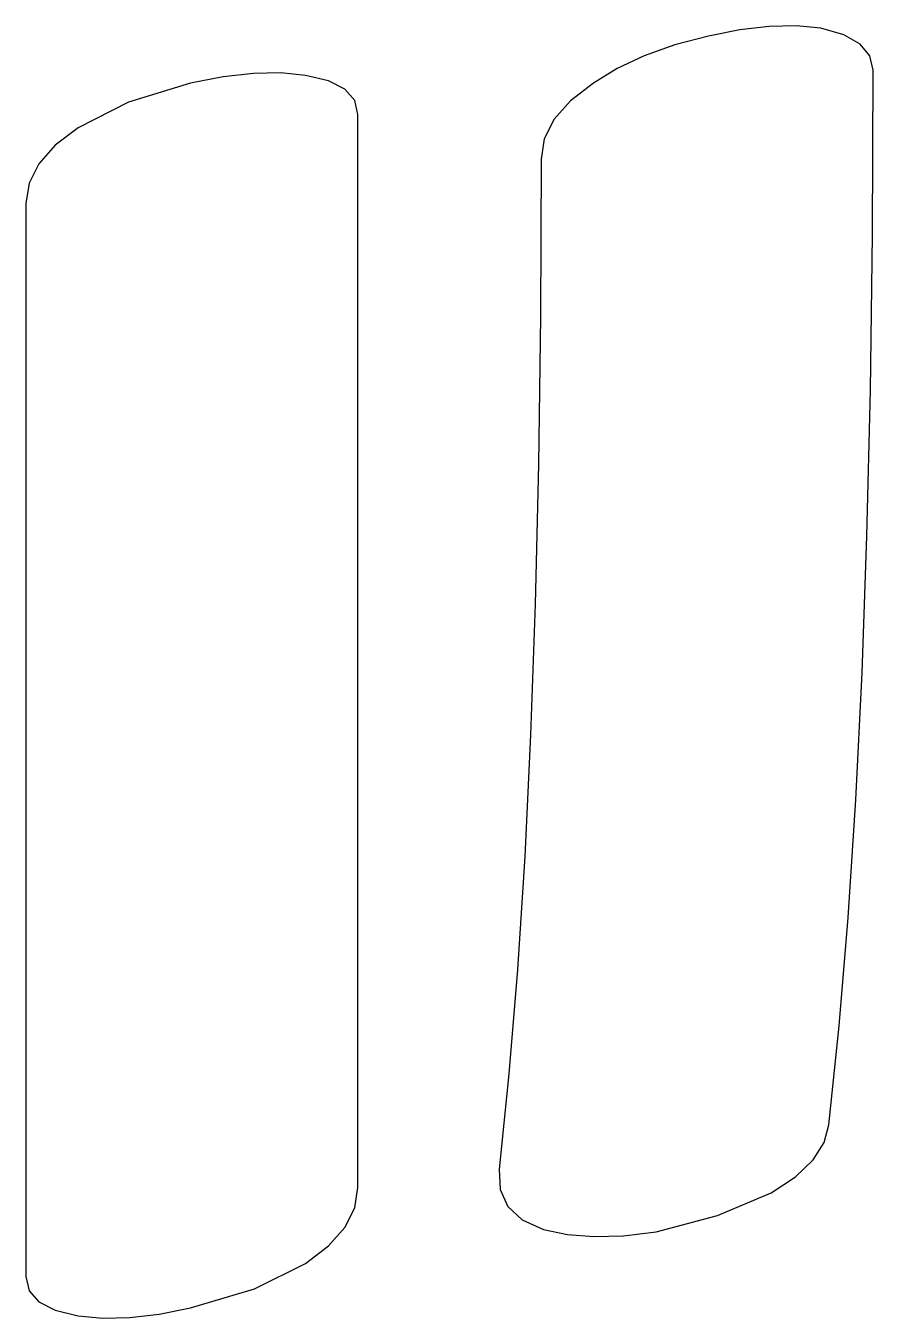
# Model space of a CAD drawing. Extents: x 2.68 to 7.18, y -4.9 to 1.96.
import ezdxf

# ---------------------------------------------------------------- set-up
doc = ezdxf.new("R2010")
doc.units = 0
doc.layers.get('0').update_dxf_attribs({"linetype": 'CONTINUOUS'})

msp = doc.modelspace()

# ---------------------------------------------------------------- linework, layer by layer
at = {"color": 0}
for p, q in [((6.4731, 1.93664), (6.30556, 1.90278)), ((6.62847, 1.95486), (6.4731, 1.93664)), ((6.77171, 1.95747), (6.62847, 1.95486)), ((6.90278, 1.94444), (6.77171, 1.95747)), ((7.02425, 1.90972), (6.90278, 1.94444)), ((6.12668, 1.8559), (5.96522, 1.79861)), ((6.30556, 1.90278), (6.12668, 1.8559)), ((7.11106, 1.86111), (7.02425, 1.90972)), ((7.16314, 1.79861), (7.11106, 1.86111)), ((5.96522, 1.79861), (5.82113, 1.7309)), ((7.18056, 1.72222), (7.16314, 1.79861)), ((5.82113, 1.7309), (5.69444, 1.65278)), ((7.17681, 0.847874), (7.18056, 1.72222)), ((3.55556, 1.65278), (3.22564, 1.55208)), ((3.72911, 1.68664), (3.55556, 1.65278)), ((3.88883, 1.70486), (3.72911, 1.68664)), ((4.03467, 1.70747), (3.88883, 1.70486)), ((4.16667, 1.69444), (4.03467, 1.70747)), ((4.28814, 1.66581), (4.16667, 1.69444)), ((4.37494, 1.62153), (4.28814, 1.66581)), ((5.69444, 1.65278), (5.57292, 1.5599)), ((4.42703, 1.56164), (4.37494, 1.62153)), ((3.22564, 1.55208), (2.95833, 1.41667)), ((4.44444, 1.48611), (4.42703, 1.56164)), ((5.57292, 1.5599), (5.48611, 1.46181)), ((4.44444, -4.20833), (4.44444, 1.48611)), ((5.48611, 1.46181), (5.43403, 1.35856)), ((2.95833, 1.41667), (2.83681, 1.32378)), ((2.83681, 1.32378), (2.75, 1.22569)), ((5.43403, 1.35856), (5.41667, 1.25)), ((5.41667, 1.25), (5.41319, 0.415799)), ((2.75, 1.22569), (2.69792, 1.12245)), ((2.69792, 1.12245), (2.68056, 1.01389)), ((2.68056, 1.01389), (2.68056, -4.68056)), ((7.16575, 0.023438), (7.17681, 0.847874)), ((5.41319, 0.415799), (5.40278, -0.371528)), ((7.14729, -0.751085), (7.16575, 0.023438)), ((5.40278, -0.371528), (5.38542, -1.11198)), ((7.12147, -1.47569), (7.14729, -0.751085)), ((5.38542, -1.11198), (5.36111, -1.80556)), ((7.08826, -2.15039), (7.12147, -1.47569)), ((5.36111, -1.80556), (5.32986, -2.45221)), ((7.04769, -2.77518), (7.08826, -2.15039)), ((5.32986, -2.45221), (5.29167, -3.05203)), ((6.99972, -3.35004), (7.04769, -2.77518)), ((5.29167, -3.05203), (5.24653, -3.60499)), ((6.94444, -3.875), (6.99972, -3.35004)), ((5.24653, -3.60499), (5.19444, -4.11111)), ((6.92008, -3.97043), (6.94444, -3.875)), ((6.86106, -4.06244), (6.92008, -3.97043)), ((5.19444, -4.11111), (5.19879, -4.21957)), ((6.76731, -4.15099), (6.86106, -4.06244)), ((6.63889, -4.23611), (6.76731, -4.15099)), ((4.42703, -4.31685), (4.44444, -4.20833)), ((5.19879, -4.21957), (5.23958, -4.30897)), ((6.35417, -4.35764), (6.63889, -4.23611)), ((4.37494, -4.42014), (4.42703, -4.31685)), ((5.23958, -4.30897), (5.31679, -4.37929)), ((5.31679, -4.37929), (5.43056, -4.43056)), ((6.02778, -4.44444), (6.35417, -4.35764)), ((4.28814, -4.51818), (4.37494, -4.42014)), ((5.43056, -4.43056), (5.55643, -4.45742)), ((5.55643, -4.45742), (5.69792, -4.46875)), ((5.85504, -4.46442), (6.02778, -4.44444)), ((4.16667, -4.61111), (4.28814, -4.51818)), ((5.69792, -4.46875), (5.85504, -4.46442)), ((3.89583, -4.74647), (4.16667, -4.61111)), ((2.68056, -4.68056), (2.69792, -4.75608)), ((2.69792, -4.75608), (2.75, -4.81597)), ((3.55556, -4.84722), (3.89583, -4.74647)), ((2.75, -4.81597), (2.83681, -4.86025)), ((2.83681, -4.86025), (2.95833, -4.88889)), ((3.38797, -4.88108), (3.55556, -4.84722)), ((2.95833, -4.88889), (3.08936, -4.90192)), ((3.08936, -4.90192), (3.23258, -4.89931)), ((3.23258, -4.89931), (3.38797, -4.88108))]:
    msp.add_line(p, q, dxfattribs=at)

doc.saveas('drawing.dxf')
